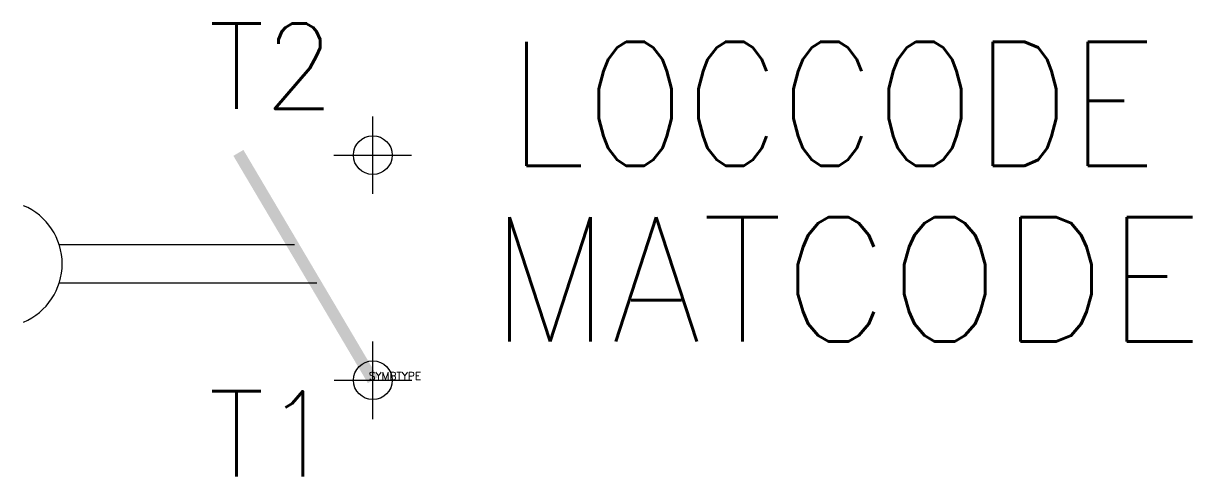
# Model space of a CAD drawing. Extents: x 188.7 to 218.8, y 83.7 to 95.4.
import ezdxf
from ezdxf.enums import TextEntityAlignment as Align

# ---------------------------------------------------------------- set-up
doc = ezdxf.new("R2010")
doc.units = 0
doc.header["$LTSCALE"] = 6
doc.header["$MEASUREMENT"] = 0
doc.header["$PDMODE"] = 34
doc.linetypes.add('DASHED', pattern=[0.75, 0.5, -0.25])
doc.layers.get('0').update_dxf_attribs({"linetype": 'CONTINUOUS'})
for name, color, linetype in [('1', 7, 'CONTINUOUS'), ('10', 1, 'DASHED'), ('11', 3, 'DASHED'), ('12', 2, 'DASHED'), ('C', 7, 'CONTINUOUS')]:
    doc.layers.add(name, color=color, linetype=linetype)
doc.styles.add('DINY', font='SIMPLEX', dxfattribs={"width": 0.95})
doc.styles.add('ROMANS', font='ROMANS', dxfattribs={"width": 0.85})
doc.styles.get("Standard").update_dxf_attribs({"font": 'simplex', "width": 0.85})

msp = doc.modelspace()

# ---------------------------------------------------------------- linework, layer by layer
at = {"layer": '1'}
for p, q in [((189.593, 89.697), (195.651, 89.697)), ((196.229, 88.697), (189.593, 88.697))]:
    msp.add_line(p, q, dxfattribs=at)
at = {"layer": '1', "const_width": 0.3}
msp.add_lwpolyline([(197.672, 86.197), (194.209, 92.058)], dxfattribs=at)
at = {"layer": '1'}
msp.add_arc((188.047, 89.197), 1.625, 292.6199, 67.3801, dxfattribs=at)
at = {"layer": 'C', "color": 1}
msp.add_point((197.67, 92), dxfattribs=at)
at = {"layer": 'C', "color": 2}
msp.add_point((197.672, 86.197), dxfattribs=at)

# ---------------------------------------------------------------- texts
at = {"flags": 1}
msp.add_attdef('SYMBTYPE', (197.57, 86.204), 'KL', height=0.2, dxfattribs=at)
at = {"layer": '10', "style": 'DINY', "width": 0.95}
for tag, p in [('T2', (196.672, 93.197)), ('T1', (196.672, 83.711))]:
    msp.add_attdef(tag, text='', height=2.2, dxfattribs=at).set_placement(p, align=Align.RIGHT)
at = {"layer": '11', "style": 'ROMANS', "width": 0.85}
msp.add_attdef('LOCCODE', (201.163, 91.725), '', height=3.2, dxfattribs=at)
at = {"layer": '12', "style": 'DINY', "width": 0.95}
msp.add_attdef('MATCODE', (200.672, 87.197), '', height=3.2, dxfattribs=at)

doc.saveas('drawing.dxf')
